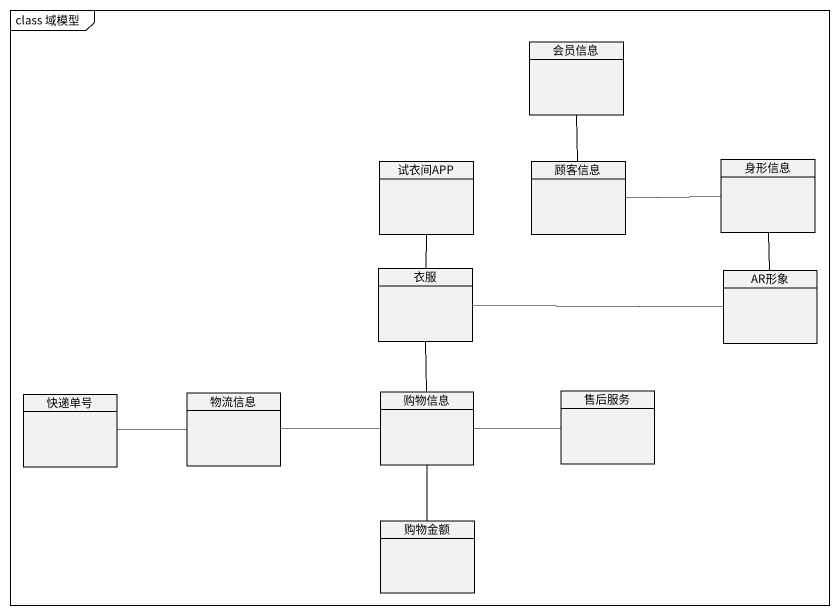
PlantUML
@startuml
mainframe class 域模型
hide circle
hide empty members
class 会员信息
class 试衣间APP
class 顾客信息
class 身形信息
class 衣服
class AR形象
class 快递单号
class 物流信息
class 购物信息
class 售后服务
class 购物金额
试衣间APP -- 衣服
顾客信息 -up- 会员信息
顾客信息 -right- 身形信息
衣服 -right- AR形象
AR形象 -up- 身形信息
物流信息 -left- 快递单号
购物信息 -up- 衣服
购物信息 -left- 物流信息
购物信息 -right- 售后服务
购物金额 -up- 购物信息
@enduml
